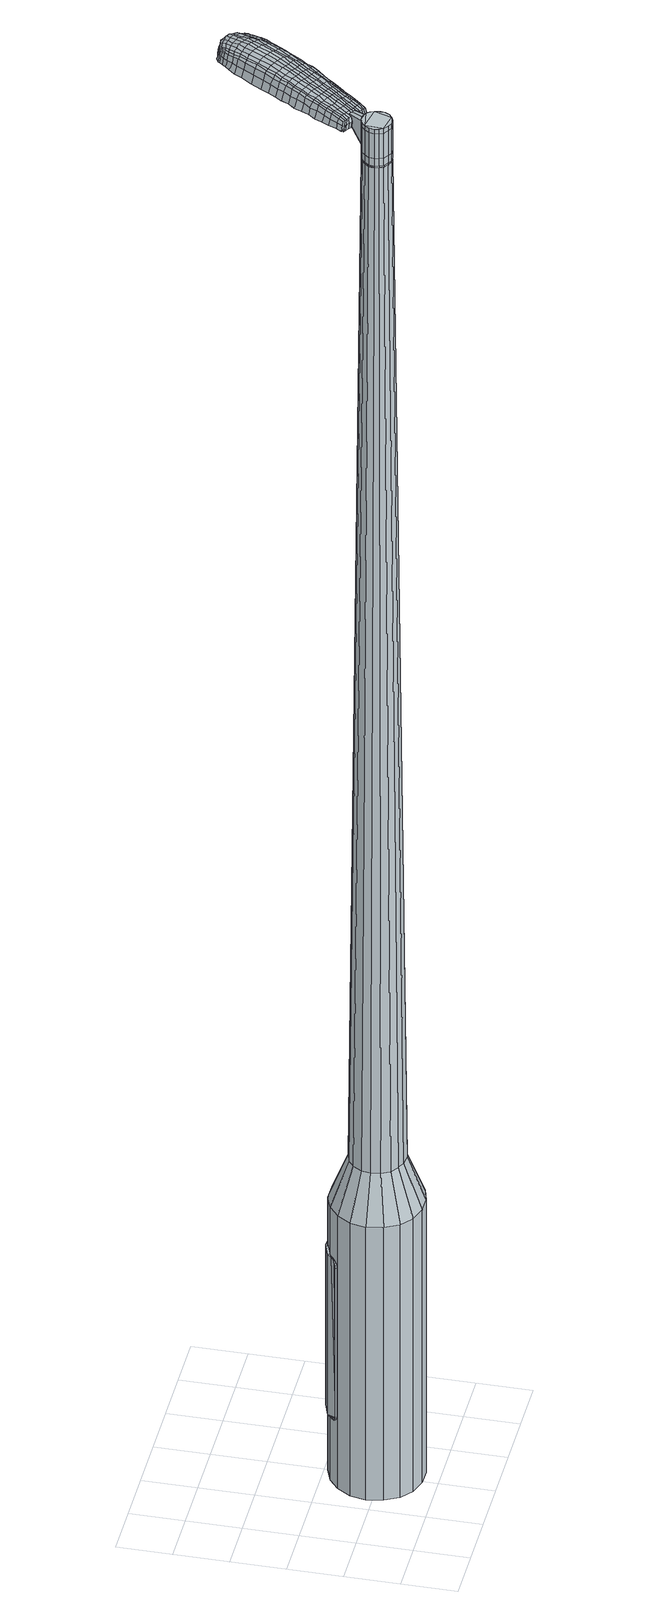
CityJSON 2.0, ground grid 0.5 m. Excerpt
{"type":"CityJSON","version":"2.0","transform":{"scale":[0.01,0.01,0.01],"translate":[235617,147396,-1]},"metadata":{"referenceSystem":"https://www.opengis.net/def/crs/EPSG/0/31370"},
"CityObjects":{
"object1":{"type":"GenericCityObject","attributes":{"cluster":387,"mean_distance_to_centroid":0.277,"new_centroid_x":235618.07,"new_centroid_y":147396.53,"mean_distance_to_camera":8.99,"H1":85.14,"H2":83.54,"Z_final":111.59,"cluster2":-1,"proj_x":235621.97,"proj_y":147398.84,"id_line":65055,"bearing_l":329.39,"distance":4.53,"orientation":"left","G_obj":59.39},"geometry":[{"type":"MultiSurface","lod":"2","boundaries":[[[0,1,2,3]],[[1,4,5,2]],[[4,6,7,5]],[[6,8,9,7]],[[8,10,11,9]],[[10,12,13,11]],[[12,14,15,13]],[[14,16,17,15]],[[16,18,19,17]],[[18,20,21,19]],[[20,22,23,21]],[[22,24,25,23]],[[24,26,27,25]],[[26,28,29,27]],[[28,30,31,29]],[[30,32,33,31]],[[32,34,35,33]],[[34,0,3,35]],[[36,37,38,39]],[[38,40,41,42]],[[41,43,42]],[[42,44,45,46]],[[45,47,46]],[[46,48,49,50]],[[49,51,50]],[[42,46,50,38]],[[50,52,39,38]],[[53,36,39]],[[2,5,7,35]],[[7,9,11,15]],[[11,13,15]],[[15,17,19,23]],[[19,21,23]],[[23,25,27,31]],[[27,29,31]],[[15,23,31,7]],[[31,33,35,7]],[[3,2,35]],[[1,0,54,55]],[[0,34,56,54]],[[34,32,57,56]],[[32,30,58,57]],[[30,28,59,58]],[[28,26,60,59]],[[26,24,61,60]],[[24,22,62,61]],[[22,20,63,62]],[[20,18,64,63]],[[18,16,65,64]],[[16,14,66,65]],[[14,12,67,66]],[[12,10,68,67]],[[10,8,69,68]],[[8,6,70,69]],[[6,4,71,70]],[[4,1,55,71]],[[55,54,72,73]],[[54,56,74,72]],[[56,57,75,74]],[[57,58,76,75]],[[58,59,77,76]],[[59,60,78,77]],[[60,61,79,78]],[[61,62,80,79]],[[62,63,81,80]],[[63,64,82,81]],[[64,65,83,82]],[[65,66,84,83]],[[66,67,85,84]],[[67,68,86,85]],[[68,69,87,86]],[[69,70,88,87]],[[70,71,89,88]],[[71,55,73,89]],[[90,91,92,93]],[[94,95,91,90]],[[96,97,95,94]],[[76,98,97,96]],[[77,99,98,76]],[[100,101,99,77]],[[102,103,101,100]],[[104,105,103,102]],[[106,107,105,104]],[[82,108,107,106]],[[109,110,108,82]],[[111,112,110,109]],[[85,113,112,111]],[[114,115,113,85]],[[87,116,115,114]],[[88,117,116,87]],[[89,118,117,88]],[[93,92,118,89]],[[119,120,121,122]],[[123,119,122,124]],[[125,123,124,126]],[[127,125,126,128]],[[129,127,128,130]],[[131,129,130,132]],[[133,131,132,134]],[[135,133,134,136]],[[137,135,136,138]],[[139,137,138,140]],[[141,139,140,142]],[[143,141,142,144]],[[145,143,144,146]],[[147,145,146,148]],[[149,147,148,150]],[[151,149,150,152]],[[73,72,90,93]],[[72,74,94,90]],[[74,75,96,94]],[[75,76,96]],[[78,100,77]],[[78,79,102,100]],[[79,80,104,102]],[[80,81,106,104]],[[81,82,106]],[[83,109,82]],[[83,84,111,109]],[[84,85,111]],[[86,114,85]],[[86,87,114]],[[73,93,89]],[[153,154,92,91]],[[154,118,92]],[[155,115,116]],[[155,113,115]],[[156,112,113]],[[156,157,110,112]],[[157,108,110]],[[158,107,108]],[[158,159,105,107]],[[159,160,103,105]],[[160,161,101,103]],[[161,99,101]],[[162,97,98]],[[162,163,95,97]],[[163,153,91,95]],[[39,52,151,164]],[[154,153,165,152]],[[53,39,164,120]],[[153,163,121,165]],[[36,53,120,119]],[[163,162,122,121]],[[37,36,119,123]],[[162,98,124,122]],[[38,37,123,125]],[[98,99,126,124]],[[40,38,125,127]],[[99,161,128,126]],[[41,40,127,129]],[[161,160,130,128]],[[43,41,129,131]],[[160,159,132,130]],[[42,43,131,133]],[[159,158,134,132]],[[44,42,133,135]],[[158,108,136,134]],[[45,44,135,137]],[[108,157,138,136]],[[47,45,137,139]],[[157,156,140,138]],[[46,47,139,141]],[[156,113,142,140]],[[48,46,141,143]],[[113,155,144,142]],[[49,48,143,145]],[[155,116,146,144]],[[51,49,145,147]],[[116,117,148,146]],[[50,51,147,149]],[[117,118,150,148]],[[52,50,149,151]],[[118,154,152,150]],[[151,152,166,167]],[[152,165,168,166]],[[165,121,169,168]],[[121,120,170,169]],[[120,164,171,170]],[[164,151,167,171]],[[172,173,174,175]],[[176,172,175,177]],[[172,176,178,179]],[[173,172,179,180]],[[181,182,183,184]],[[185,181,184,186]],[[181,185,187,188]],[[182,181,188,189]],[[190,191,192,193]],[[194,190,193,195]],[[190,194,196,197]],[[191,190,197,198]],[[199,200,201,202]],[[203,199,202,204]],[[199,203,205,206]],[[200,199,206,207]],[[208,209,210,211]],[[212,208,211,213]],[[208,212,214,215]],[[209,208,215,216]],[[217,218,219,220]],[[221,217,220,222]],[[217,221,223,224]],[[218,217,224,225]],[[226,227,228,229]],[[218,226,229,219]],[[226,218,225,230]],[[227,226,230,231]],[[232,233,234,235]],[[227,232,235,228]],[[232,227,231,236]],[[233,232,236,237]],[[238,176,177,239]],[[233,238,239,234]],[[238,233,237,240]],[[176,238,240,178]],[[241,242,243,244]],[[245,241,244,246]],[[241,245,247,248]],[[242,241,248,249]],[[250,251,252,253]],[[242,250,253,243]],[[250,242,249,254]],[[251,250,254,255]],[[256,257,258,259]],[[251,256,259,252]],[[256,251,255,260]],[[257,256,260,261]],[[262,263,264,265]],[[257,262,265,258]],[[262,257,261,266]],[[263,262,266,267]],[[268,173,180,269]],[[263,268,269,264]],[[268,263,267,270]],[[173,268,270,174]],[[271,272,273,274]],[[275,271,274,276]],[[271,275,277,278]],[[272,271,278,279]],[[280,281,282,283]],[[272,280,283,273]],[[280,272,279,284]],[[281,280,284,285]],[[286,287,288,289]],[[281,286,289,282]],[[286,281,285,290]],[[287,286,290,291]],[[292,185,186,293]],[[287,292,293,288]],[[292,287,291,294]],[[185,292,294,187]],[[295,296,297,298]],[[299,295,298,300]],[[295,299,301,302]],[[296,295,302,303]],[[304,305,306,307]],[[296,304,307,297]],[[304,296,303,308]],[[305,304,308,309]],[[310,311,312,313]],[[305,310,313,306]],[[310,305,309,314]],[[311,310,314,315]],[[316,317,318,319]],[[311,316,319,312]],[[316,311,315,320]],[[317,316,320,321]],[[322,182,189,323]],[[317,322,323,318]],[[322,317,321,324]],[[182,322,324,183]],[[325,211,210,326]],[[327,325,326,328]],[[325,327,329,330]],[[211,325,330,213]],[[331,327,328,332]],[[333,331,332,334]],[[331,333,335,336]],[[327,331,336,329]],[[337,333,334,338]],[[339,337,338,340]],[[337,339,341,342]],[[333,337,342,335]],[[343,339,340,344]],[[345,343,344,346]],[[343,345,347,348]],[[339,343,348,341]],[[349,345,346,350]],[[200,349,350,201]],[[349,200,207,351]],[[345,349,351,347]],[[352,353,198,197]],[[354,352,197,196]],[[352,354,355,356]],[[353,352,356,357]],[[358,359,357,356]],[[360,358,356,355]],[[358,360,361,362]],[[359,358,362,363]],[[364,365,363,362]],[[366,364,362,361]],[[364,366,367,368]],[[365,364,368,369]],[[370,371,369,368]],[[372,370,368,367]],[[370,372,205,203]],[[371,370,203,204]],[[373,374,375,376]],[[275,373,376,277]],[[373,275,276,377]],[[374,373,377,378]],[[379,194,195,380]],[[374,379,380,375]],[[379,374,378,381]],[[194,379,381,196]],[[382,383,384,385]],[[221,382,385,223]],[[382,221,222,386]],[[383,382,386,387]],[[388,389,390,391]],[[383,388,391,384]],[[388,383,387,392]],[[389,388,392,393]],[[394,191,198,395]],[[389,394,395,390]],[[394,389,393,396]],[[191,394,396,192]],[[397,398,399,400]],[[179,397,400,180]],[[397,179,178,401]],[[398,397,401,402]],[[403,404,405,406]],[[398,403,406,399]],[[403,398,402,407]],[[404,403,407,408]],[[409,202,201,410]],[[404,409,410,405]],[[409,404,408,411]],[[202,409,411,204]],[[412,413,414,415]],[[184,412,415,186]],[[412,184,183,416]],[[413,412,416,417]],[[418,206,205,419]],[[413,418,419,414]],[[418,413,417,420]],[[206,418,420,207]],[[421,422,423,424]],[[299,421,424,301]],[[421,299,300,425]],[[422,421,425,426]],[[427,212,213,428]],[[422,427,428,423]],[[427,422,426,429]],[[212,427,429,214]],[[430,431,432,433]],[[245,430,433,247]],[[430,245,246,434]],[[431,430,434,435]],[[436,437,438,439]],[[431,436,439,432]],[[436,431,435,440]],[[437,436,440,441]],[[442,209,216,443]],[[437,442,443,438]],[[442,437,441,444]],[[209,442,444,210]],[[445,446,435,434]],[[244,445,434,246]],[[445,244,243,447]],[[446,445,447,448]],[[449,450,441,440]],[[446,449,440,435]],[[449,446,448,451]],[[450,449,451,452]],[[453,326,210,444]],[[450,453,444,441]],[[453,450,452,454]],[[326,453,454,328]],[[455,456,457,458]],[[302,455,458,303]],[[455,302,301,424]],[[456,455,424,423]],[[459,330,329,460]],[[456,459,460,457]],[[459,456,423,428]],[[330,459,428,213]],[[461,462,448,447]],[[253,461,447,243]],[[461,253,252,463]],[[462,461,463,464]],[[465,466,452,451]],[[462,465,451,448]],[[465,462,464,467]],[[466,465,467,468]],[[469,332,328,454]],[[466,469,454,452]],[[469,466,468,470]],[[332,469,470,334]],[[471,472,473,474]],[[308,471,474,309]],[[471,308,303,458]],[[472,471,458,457]],[[475,336,335,476]],[[472,475,476,473]],[[475,472,457,460]],[[336,475,460,329]],[[477,478,464,463]],[[259,477,463,252]],[[477,259,258,479]],[[478,477,479,480]],[[481,482,468,467]],[[478,481,467,464]],[[481,478,480,483]],[[482,481,483,484]],[[485,338,334,470]],[[482,485,470,468]],[[485,482,484,486]],[[338,485,486,340]],[[487,488,489,490]],[[314,487,490,315]],[[487,314,309,474]],[[488,487,474,473]],[[491,342,341,492]],[[488,491,492,489]],[[491,488,473,476]],[[342,491,476,335]],[[493,494,480,479]],[[265,493,479,258]],[[493,265,264,495]],[[494,493,495,496]],[[497,498,484,483]],[[494,497,483,480]],[[497,494,496,499]],[[498,497,499,500]],[[501,344,340,486]],[[498,501,486,484]],[[501,498,500,502]],[[344,501,502,346]],[[503,504,505,506]],[[320,503,506,321]],[[503,320,315,490]],[[504,503,490,489]],[[507,348,347,508]],[[504,507,508,505]],[[507,504,489,492]],[[348,507,492,341]],[[509,510,496,495]],[[269,509,495,264]],[[509,269,180,400]],[[510,509,400,399]],[[511,512,500,499]],[[510,511,499,496]],[[511,510,399,406]],[[512,511,406,405]],[[513,350,346,502]],[[512,513,502,500]],[[513,512,405,410]],[[350,513,410,201]],[[514,515,417,416]],[[324,514,416,183]],[[514,324,321,506]],[[515,514,506,505]],[[516,351,207,420]],[[515,516,420,417]],[[516,515,505,508]],[[351,516,508,347]],[[517,518,378,377]],[[274,517,377,276]],[[517,274,273,519]],[[518,517,519,520]],[[521,354,196,381]],[[518,521,381,378]],[[521,518,520,522]],[[354,521,522,355]],[[523,524,525,526]],[[224,523,526,225]],[[523,224,223,385]],[[524,523,385,384]],[[527,528,529,530]],[[524,527,530,525]],[[527,524,384,391]],[[528,527,391,390]],[[531,353,357,532]],[[528,531,532,529]],[[531,528,390,395]],[[353,531,395,198]],[[533,534,520,519]],[[283,533,519,273]],[[533,283,282,535]],[[534,533,535,536]],[[537,360,355,522]],[[534,537,522,520]],[[537,534,536,538]],[[360,537,538,361]],[[539,540,541,542]],[[230,539,542,231]],[[539,230,225,526]],[[540,539,526,525]],[[543,544,545,546]],[[540,543,546,541]],[[543,540,525,530]],[[544,543,530,529]],[[547,359,363,548]],[[544,547,548,545]],[[547,544,529,532]],[[359,547,532,357]],[[549,550,536,535]],[[289,549,535,282]],[[549,289,288,551]],[[550,549,551,552]],[[553,366,361,538]],[[550,553,538,536]],[[553,550,552,554]],[[366,553,554,367]],[[555,556,557,558]],[[236,555,558,237]],[[555,236,231,542]],[[556,555,542,541]],[[559,560,561,562]],[[556,559,562,557]],[[559,556,541,546]],[[560,559,546,545]],[[563,365,369,564]],[[560,563,564,561]],[[563,560,545,548]],[[365,563,548,363]],[[565,566,552,551]],[[293,565,551,288]],[[565,293,186,415]],[[566,565,415,414]],[[567,372,367,554]],[[566,567,554,552]],[[567,566,414,419]],[[372,567,419,205]],[[568,569,402,401]],[[240,568,401,178]],[[568,240,237,558]],[[569,568,558,557]],[[570,571,408,407]],[[569,570,407,402]],[[570,569,557,562]],[[571,570,562,561]],[[572,371,204,411]],[[571,572,411,408]],[[572,571,561,564]],[[371,572,564,369]],[[573,574,575,576]],[[576,575,577,578]],[[579,577,575,580]],[[580,575,574,581]],[[582,583,584,585]],[[585,584,586,587]],[[588,586,584,589]],[[589,584,583,590]],[[591,592,593,594]],[[594,593,595,596]],[[597,595,593,598]],[[598,593,592,599]],[[600,601,602,603]],[[603,602,604,605]],[[606,604,602,607]],[[607,602,601,608]],[[609,610,611,612]],[[612,611,613,614]],[[615,613,611,616]],[[616,611,610,617]],[[618,619,620,621]],[[621,620,622,623]],[[624,622,620,625]],[[625,620,619,626]],[[627,628,629,630]],[[630,629,619,618]],[[626,619,629,631]],[[631,629,628,632]],[[633,634,635,636]],[[636,635,628,627]],[[632,628,635,637]],[[637,635,634,638]],[[578,577,639,640]],[[640,639,634,633]],[[638,634,639,641]],[[641,639,577,579]],[[642,643,644,645]],[[645,644,646,647]],[[648,646,644,649]],[[649,644,643,650]],[[651,652,653,654]],[[654,653,643,642]],[[650,643,653,655]],[[655,653,652,656]],[[657,658,659,660]],[[660,659,652,651]],[[656,652,659,661]],[[661,659,658,662]],[[663,664,665,666]],[[666,665,658,657]],[[662,658,665,667]],[[667,665,664,668]],[[581,574,669,670]],[[670,669,664,663]],[[668,664,669,671]],[[671,669,574,573]],[[672,673,674,675]],[[675,674,676,677]],[[678,676,674,679]],[[679,674,673,680]],[[681,682,683,684]],[[684,683,673,672]],[[680,673,683,685]],[[685,683,682,686]],[[687,688,689,690]],[[690,689,682,681]],[[686,682,689,691]],[[691,689,688,692]],[[587,586,693,694]],[[694,693,688,687]],[[692,688,693,695]],[[695,693,586,588]],[[696,697,698,699]],[[699,698,700,701]],[[702,700,698,703]],[[703,698,697,704]],[[705,706,707,708]],[[708,707,697,696]],[[704,697,707,709]],[[709,707,706,710]],[[711,712,713,714]],[[714,713,706,705]],[[710,706,713,715]],[[715,713,712,716]],[[717,718,719,720]],[[720,719,712,711]],[[716,712,719,721]],[[721,719,718,722]],[[590,583,723,724]],[[724,723,718,717]],[[722,718,723,725]],[[725,723,583,582]],[[609,612,726,727]],[[727,726,728,729]],[[730,728,726,170]],[[170,726,612,614]],[[729,728,731,732]],[[732,731,733,734]],[[735,733,731,736]],[[736,731,728,730]],[[734,733,737,738]],[[738,737,739,740]],[[741,739,737,742]],[[742,737,733,735]],[[740,739,743,744]],[[744,743,745,746]],[[747,745,743,748]],[[748,743,739,741]],[[746,745,749,750]],[[750,749,601,600]],[[608,601,749,751]],[[751,749,745,747]],[[599,752,753,598]],[[598,753,754,597]],[[755,754,753,756]],[[756,753,752,757]],[[757,758,759,756]],[[756,759,760,755]],[[761,760,759,762]],[[762,759,758,763]],[[763,764,765,762]],[[762,765,766,761]],[[767,766,765,768]],[[768,765,764,769]],[[769,770,771,768]],[[768,771,772,767]],[[606,772,771,604]],[[604,771,770,605]],[[773,774,775,776]],[[776,775,676,678]],[[677,676,775,777]],[[777,775,774,778]],[[596,595,779,780]],[[780,779,774,773]],[[778,774,779,781]],[[781,779,595,597]],[[782,783,784,785]],[[785,784,622,624]],[[623,622,784,786]],[[786,784,783,787]],[[788,789,790,791]],[[791,790,783,782]],[[787,783,790,792]],[[792,790,789,793]],[[599,592,794,795]],[[795,794,789,788]],[[793,789,794,796]],[[796,794,592,591]],[[797,798,799,800]],[[800,799,580,581]],[[579,580,799,801]],[[801,799,798,802]],[[803,804,805,806]],[[806,805,798,797]],[[802,798,805,807]],[[807,805,804,808]],[[600,603,809,810]],[[810,809,804,803]],[[808,804,809,811]],[[811,809,603,605]],[[812,813,814,815]],[[815,814,585,587]],[[582,585,814,816]],[[816,814,813,817]],[[606,607,818,819]],[[819,818,813,812]],[[817,813,818,820]],[[820,818,607,608]],[[821,822,823,824]],[[824,823,700,702]],[[701,700,823,825]],[[825,823,822,826]],[[614,613,827,828]],[[828,827,822,821]],[[826,822,827,829]],[[829,827,613,615]],[[830,831,832,833]],[[833,832,646,648]],[[647,646,832,834]],[[834,832,831,835]],[[836,837,838,839]],[[839,838,831,830]],[[835,831,838,840]],[[840,838,837,841]],[[617,610,842,843]],[[843,842,837,836]],[[841,837,842,844]],[[844,842,610,609]],[[835,845,846,834]],[[834,846,645,647]],[[642,645,846,847]],[[847,846,845,848]],[[841,849,850,840]],[[840,850,845,835]],[[848,845,850,851]],[[851,850,849,852]],[[609,727,853,844]],[[844,853,849,841]],[[852,849,853,854]],[[854,853,727,729]],[[855,856,857,858]],[[858,857,703,704]],[[702,703,857,824]],[[824,857,856,821]],[[730,170,859,860]],[[860,859,856,855]],[[821,856,859,828]],[[828,859,170,614]],[[848,861,862,847]],[[847,862,654,642]],[[651,654,862,863]],[[863,862,861,864]],[[852,865,866,851]],[[851,866,861,848]],[[864,861,866,867]],[[867,866,865,868]],[[729,732,869,854]],[[854,869,865,852]],[[868,865,869,870]],[[870,869,732,734]],[[871,872,873,874]],[[874,873,709,710]],[[704,709,873,858]],[[858,873,872,855]],[[735,736,875,876]],[[876,875,872,871]],[[855,872,875,860]],[[860,875,736,730]],[[864,877,878,863]],[[863,878,660,651]],[[657,660,878,879]],[[879,878,877,880]],[[868,881,882,867]],[[867,882,877,864]],[[880,877,882,883]],[[883,882,881,884]],[[734,738,885,870]],[[870,885,881,868]],[[884,881,885,886]],[[886,885,738,740]],[[887,888,889,890]],[[890,889,715,716]],[[710,715,889,874]],[[874,889,888,871]],[[741,742,891,892]],[[892,891,888,887]],[[871,888,891,876]],[[876,891,742,735]],[[880,893,894,879]],[[879,894,666,657]],[[663,666,894,895]],[[895,894,893,896]],[[884,897,898,883]],[[883,898,893,880]],[[896,893,898,899]],[[899,898,897,900]],[[740,744,901,886]],[[886,901,897,884]],[[900,897,901,902]],[[902,901,744,746]],[[903,904,905,906]],[[906,905,721,722]],[[716,721,905,890]],[[890,905,904,887]],[[747,748,907,908]],[[908,907,904,903]],[[887,904,907,892]],[[892,907,748,741]],[[896,909,910,895]],[[895,910,670,663]],[[581,670,910,800]],[[800,910,909,797]],[[900,911,912,899]],[[899,912,909,896]],[[797,909,912,806]],[[806,912,911,803]],[[746,750,913,902]],[[902,913,911,900]],[[803,911,913,810]],[[810,913,750,600]],[[817,914,915,816]],[[816,915,725,582]],[[722,725,915,906]],[[906,915,914,903]],[[608,751,916,820]],[[820,916,914,817]],[[903,914,916,908]],[[908,916,751,747]],[[778,917,918,777]],[[777,918,675,677]],[[672,675,918,919]],[[919,918,917,920]],[[597,754,921,781]],[[781,921,917,778]],[[920,917,921,922]],[[922,921,754,755]],[[923,924,925,926]],[[926,925,625,626]],[[624,625,925,785]],[[785,925,924,782]],[[927,928,929,930]],[[930,929,924,923]],[[782,924,929,791]],[[791,929,928,788]],[[757,752,931,932]],[[932,931,928,927]],[[788,928,931,795]],[[795,931,752,599]],[[920,933,934,919]],[[919,934,684,672]],[[681,684,934,935]],[[935,934,933,936]],[[755,760,937,922]],[[922,937,933,920]],[[936,933,937,938]],[[938,937,760,761]],[[939,940,941,942]],[[942,941,631,632]],[[626,631,941,926]],[[926,941,940,923]],[[943,944,945,946]],[[946,945,940,939]],[[923,940,945,930]],[[930,945,944,927]],[[763,758,947,948]],[[948,947,944,943]],[[927,944,947,932]],[[932,947,758,757]],[[936,949,950,935]],[[935,950,690,681]],[[687,690,950,951]],[[951,950,949,952]],[[761,766,953,938]],[[938,953,949,936]],[[952,949,953,954]],[[954,953,766,767]],[[955,956,957,958]],[[958,957,637,638]],[[632,637,957,942]],[[942,957,956,939]],[[959,960,961,962]],[[962,961,956,955]],[[939,956,961,946]],[[946,961,960,943]],[[769,764,963,964]],[[964,963,960,959]],[[943,960,963,948]],[[948,963,764,763]],[[952,965,966,951]],[[951,966,694,687]],[[587,694,966,815]],[[815,966,965,812]],[[767,772,967,954]],[[954,967,965,952]],[[812,965,967,819]],[[819,967,772,606]],[[802,968,969,801]],[[801,969,641,579]],[[638,641,969,958]],[[958,969,968,955]],[[808,970,971,807]],[[807,971,968,802]],[[955,968,971,962]],[[962,971,970,959]],[[605,770,972,811]],[[811,972,970,808]],[[959,970,972,964]],[[964,972,770,769]],[[573,576,175,174]],[[576,578,177,175]],[[588,589,188,187]],[[589,590,189,188]],[[591,594,193,192]],[[594,596,195,193]],[[615,616,215,214]],[[616,617,216,215]],[[618,621,220,219]],[[621,623,222,220]],[[627,630,229,228]],[[630,618,219,229]],[[633,636,235,234]],[[636,627,228,235]],[[578,640,239,177]],[[640,633,234,239]],[[648,649,248,247]],[[649,650,249,248]],[[650,655,254,249]],[[655,656,255,254]],[[656,661,260,255]],[[661,662,261,260]],[[662,667,266,261]],[[667,668,267,266]],[[668,671,270,267]],[[671,573,174,270]],[[678,679,278,277]],[[679,680,279,278]],[[680,685,284,279]],[[685,686,285,284]],[[686,691,290,285]],[[691,692,291,290]],[[692,695,294,291]],[[695,588,187,294]],[[696,699,298,297]],[[699,701,300,298]],[[705,708,307,306]],[[708,696,297,307]],[[711,714,313,312]],[[714,705,306,313]],[[717,720,319,318]],[[720,711,312,319]],[[590,724,323,189]],[[724,717,318,323]],[[773,776,376,375]],[[776,678,277,376]],[[596,780,380,195]],[[780,773,375,380]],[[623,786,386,222]],[[786,787,387,386]],[[787,792,392,387]],[[792,793,393,392]],[[793,796,396,393]],[[796,591,192,396]],[[701,825,425,300]],[[825,826,426,425]],[[826,829,429,426]],[[829,615,214,429]],[[830,833,433,432]],[[833,648,247,433]],[[836,839,439,438]],[[839,830,432,439]],[[617,843,443,216]],[[843,836,438,443]],[[973,974,975,976]],[[977,978,976,975]],[[979,980,981,982]],[[983,984,985,986]],[[974,987,988,975]],[[989,977,975,988]],[[990,979,982,991]],[[992,993,984,983]],[[987,994,995,988]],[[995,996,989,988]],[[997,990,991,998]],[[999,993,992,1000]],[[994,1001,1002,995]],[[1002,1003,996,995]],[[1004,997,998,1005]],[[1006,999,1000,1007]],[[1008,1009,1010,1011]],[[1012,1013,1009,1008]],[[1012,1014,1015,1013]],[[1014,1016,1017,1015]],[[1018,1019,1020,1021]],[[1022,1023,1019,1018]],[[1024,1025,1023,1022]],[[1026,1027,1025,1024]],[[1021,1010,1009,1018]],[[1018,1009,1013,1022]],[[1013,1015,1024,1022]],[[1015,1017,1026,1024]],[[982,981,978,977]],[[991,982,977,989]],[[996,998,991,989]],[[1003,1005,998,996]],[[983,986,980,979]],[[992,983,979,990]],[[1000,992,990,997]],[[1007,1000,997,1004]],[[984,1008,1011,985]],[[993,1012,1008,984]],[[1014,1012,993,999]],[[1016,1014,999,1006]],[[1028,1029,1030,1031]],[[1030,1032,1033,1034]],[[1030,1034,1035,1036]],[[1030,1036,1031]],[[1037,1028,1031,1038]],[[1039,1038,1031,1040]],[[1041,1040,1031]],[[1042,1030,1029,1043]],[[1044,1042,1043,1045]],[[1046,1044,1045,1047]],[[1048,1046,1047,1049]],[[1050,1048,1049,1051]],[[1051,1052,1053,1054]],[[1051,1054,1055,1056]],[[1051,1056,1057,1058]],[[1057,1059,1060,1061]],[[1057,1061,1062,1063]],[[1057,1063,1058]],[[1051,1058,1050]],[[1064,1065,1029,1028]],[[1066,1067,1032,1030]],[[1068,1069,1041,1031]],[[1065,1070,1043,1029]],[[1071,1066,1030,1042]],[[1070,1072,1045,1043]],[[1073,1071,1042,1044]],[[1072,1074,1047,1045]],[[1075,1073,1044,1046]],[[1074,1076,1049,1047]],[[1077,1075,1046,1048]],[[1076,1078,1051,1049]],[[1079,1077,1048,1050]],[[1078,1080,1052,1051]],[[1081,1082,1059,1057]],[[1083,1079,1050,1058]],[[1053,1052,1080,1084]],[[1054,1053,1084,1085]],[[1055,1054,1085,1086]],[[1056,1055,1086,1087]],[[1057,1056,1087,1081]],[[1088,1064,1028,1037]],[[1089,1088,1037,1038]],[[1090,1089,1038,1039]],[[1091,1090,1039,1040]],[[1069,1091,1040,1041]],[[1033,1032,1067,1092]],[[1060,1059,1082,1093]],[[1034,1033,1092,1094]],[[1035,1034,1094,1095]],[[1036,1035,1095,1096]],[[1031,1036,1096,1068]],[[1061,1060,1093,1097]],[[1062,1061,1097,1098]],[[1063,1062,1098,1099]],[[1058,1063,1099,1083]]]}]}
},
"vertices":[
[128,92,384],[139,82,384],[139,82,96],[128,92,96],[147,69,384],[147,69,96],[149,55,384],[149,55,96],[146,40,384],[146,40,96],[139,28,384],[139,28,96],[128,18,384],[128,18,96],[114,14,384],[114,14,96],[99,14,384],[99,14,96],[85,19,384],[85,19,96],[74,28,384],[74,28,96],[67,41,384],[67,41,96],[64,56,384],[64,56,96],[67,70,384],[67,70,96],[75,83,384],[75,83,96],[86,92,384],[86,92,96],[100,97,384],[100,97,96],[115,97,384],[115,97,96],[105,69,1524],[100,67,1524],[97,64,1524],[114,67,1524],[94,60,1524],[93,55,1524],[96,47,1524],[94,51,1524],[100,44,1524],[104,42,1524],[113,44,1524],[109,42,1524],[117,47,1524],[119,51,1524],[119,60,1524],[120,55,1524],[117,64,1524],[109,69,1524],[120,77,429],[126,71,429],[111,80,429],[103,80,429],[94,77,429],[88,72,429],[83,64,429],[82,56,429],[83,47,429],[87,39,429],[94,34,429],[102,31,429],[111,30,429],[119,33,429],[126,39,429],[130,46,429],[132,55,429],[130,64,429],[114,67,1483],[117,64,1483],[109,69,1483],[105,69,1483],[100,67,1483],[97,64,1483],[94,60,1483],[93,55,1483],[94,51,1483],[96,47,1483],[100,44,1483],[104,42,1483],[109,42,1483],[113,44,1483],[117,47,1483],[119,51,1483],[120,55,1483],[119,60,1483],[113,66,1483],[113,66,1485],[117,63,1485],[117,63,1483],[109,68,1483],[109,68,1485],[105,68,1483],[105,68,1485],[100,67,1485],[97,64,1485],[95,60,1483],[95,60,1485],[94,55,1483],[94,55,1485],[95,51,1483],[95,51,1485],[97,47,1483],[97,47,1485],[100,44,1485],[104,43,1483],[104,43,1485],[109,43,1483],[109,43,1485],[113,44,1485],[116,47,1483],[116,47,1485],[119,51,1485],[120,55,1485],[119,60,1485],[105,69,1519],[109,69,1519],[109,69,1493],[105,69,1493],[100,67,1519],[100,67,1493],[97,64,1519],[97,64,1493],[94,60,1519],[94,60,1493],[93,55,1519],[93,55,1493],[94,51,1519],[94,51,1493],[96,47,1519],[96,47,1493],[100,44,1519],[100,44,1493],[104,42,1519],[104,42,1493],[109,42,1519],[109,42,1493],[113,44,1519],[113,44,1493],[117,47,1519],[117,47,1493],[119,51,1519],[119,51,1493],[120,55,1519],[120,55,1493],[119,60,1519],[119,60,1493],[117,64,1519],[117,64,1493],[114,67,1485],[117,64,1485],[117,47,1485],[109,42,1485],[104,42,1485],[96,47,1485],[94,51,1485],[93,55,1485],[94,60,1485],[105,69,1485],[109,69,1485],[114,67,1519],[114,67,1493],[126,81,1513],[126,81,1518],[123,83,1513],[120,85,1513],[120,85,1518],[123,83,1518],[178,137,1519],[174,131,1518],[176,131,1509],[180,137,1510],[182,144,1519],[184,144,1510],[180,144,1526],[176,137,1525],[172,131,1525],[145,157,1519],[141,150,1518],[142,149,1525],[145,155,1525],[149,164,1519],[150,163,1526],[148,166,1510],[144,159,1510],[141,152,1509],[197,211,1519],[200,209,1519],[201,210,1513],[198,212,1513],[193,212,1519],[193,213,1513],[192,211,1524],[196,209,1524],[199,207,1524],[159,147,1530],[156,141,1529],[158,139,1529],[162,145,1530],[164,155,1531],[167,153,1531],[161,157,1530],[156,149,1530],[153,142,1529],[118,77,1512],[121,76,1512],[121,77,1517],[119,78,1517],[116,79,1512],[117,80,1517],[116,80,1506],[119,78,1506],[121,77,1506],[207,188,1519],[205,185,1519],[207,186,1512],[208,188,1512],[207,191,1518],[209,191,1512],[206,191,1522],[205,189,1523],[204,186,1524],[203,181,1519],[201,176,1519],[203,176,1512],[205,181,1512],[202,181,1524],[199,176,1525],[198,171,1519],[194,164,1519],[196,164,1511],[200,171,1511],[197,171,1526],[193,164,1526],[188,154,1519],[190,154,1510],[187,154,1526],[136,75,1513],[141,82,1513],[139,82,1518],[135,75,1517],[133,71,1512],[133,72,1516],[134,71,1506],[138,76,1507],[142,82,1507],[145,88,1514],[149,94,1515],[148,94,1520],[143,88,1519],[147,88,1507],[151,94,1507],[153,100,1515],[158,106,1516],[156,106,1522],[152,100,1521],[155,101,1508],[159,107,1508],[162,113,1517],[166,119,1517],[164,119,1524],[160,113,1523],[164,113,1508],[168,119,1509],[170,125,1518],[168,125,1524],[172,125,1509],[176,207,1519],[174,205,1519],[175,204,1524],[177,206,1523],[178,209,1518],[178,208,1522],[177,210,1512],[176,209,1512],[174,206,1512],[171,201,1519],[168,196,1519],[169,195,1525],[172,200,1524],[171,202,1512],[167,198,1512],[165,191,1519],[161,184,1519],[161,183,1526],[166,190,1526],[164,193,1511],[160,186,1511],[155,174,1519],[155,173,1526],[154,176,1510],[110,91,1513],[114,98,1513],[113,99,1507],[110,92,1507],[108,86,1512],[108,87,1506],[109,86,1516],[111,90,1517],[115,97,1518],[117,104,1514],[121,111,1515],[120,113,1507],[117,106,1507],[118,103,1519],[122,110,1520],[124,118,1515],[128,124,1516],[127,126,1508],[124,119,1508],[125,116,1521],[128,123,1522],[131,131,1517],[134,137,1517],[134,139,1509],[130,133,1508],[132,129,1523],[135,136,1524],[138,144,1518],[137,146,1509],[139,142,1524],[122,83,1519],[124,82,1519],[126,89,1520],[128,88,1520],[123,91,1520],[119,85,1519],[129,96,1522],[132,95,1522],[133,102,1523],[136,101,1523],[131,104,1523],[127,97,1521],[137,109,1524],[139,107,1524],[141,115,1525],[143,114,1525],[138,117,1525],[134,110,1524],[144,122,1526],[147,120,1526],[148,128,1527],[151,126,1527],[145,130,1527],[142,123,1526],[152,134,1528],[155,133,1528],[149,136,1528],[195,207,1527],[198,205,1527],[191,208,1526],[189,204,1527],[192,203,1528],[196,201,1528],[189,197,1529],[192,196,1529],[185,199,1528],[182,193,1530],[185,191,1530],[189,189,1530],[182,185,1531],[185,183,1531],[178,187,1530],[173,179,1531],[177,177,1531],[180,175,1531],[171,166,1531],[174,164,1531],[167,168,1531],[180,210,1518],[183,211,1519],[183,212,1513],[179,212,1513],[180,209,1523],[183,210,1523],[188,212,1519],[188,213,1513],[187,210,1524],[208,193,1518],[207,196,1518],[206,195,1523],[206,192,1523],[209,193,1513],[208,196,1513],[206,199,1519],[205,203,1519],[204,202,1524],[205,198,1523],[207,200,1513],[206,204,1513],[203,206,1519],[202,205,1524],[203,207,1513],[174,137,1528],[173,138,1528],[169,132,1528],[170,131,1527],[179,145,1528],[178,146,1529],[170,140,1529],[168,142,1530],[164,136,1529],[167,134,1528],[175,148,1529],[173,149,1530],[165,144,1530],[161,137,1529],[170,151,1531],[147,154,1528],[149,153,1529],[153,161,1529],[151,162,1528],[143,148,1527],[145,147,1528],[152,151,1529],[157,159,1530],[149,145,1528],[108,84,1512],[110,83,1512],[111,83,1517],[109,84,1517],[108,85,1506],[110,84,1506],[113,81,1512],[114,82,1517],[113,82,1506],[131,70,1512],[130,71,1512],[131,71,1506],[132,70,1506],[131,71,1517],[130,72,1517],[128,72,1512],[125,73,1512],[126,74,1506],[129,72,1506],[128,73,1517],[126,75,1517],[123,75,1512],[124,75,1506],[124,76,1517],[134,76,1519],[133,77,1519],[138,82,1520],[137,83,1520],[131,78,1519],[128,79,1519],[135,84,1520],[132,85,1520],[126,80,1519],[130,87,1520],[112,89,1519],[114,88,1519],[117,95,1520],[116,96,1520],[116,86,1519],[120,93,1520],[142,88,1521],[141,89,1521],[146,95,1522],[145,95,1522],[139,90,1521],[136,92,1521],[143,97,1522],[140,98,1523],[134,93,1522],[138,100,1523],[119,102,1521],[121,101,1521],[124,108,1522],[123,109,1522],[124,99,1521],[127,106,1522],[150,101,1523],[149,102,1523],[154,107,1524],[153,108,1524],[147,103,1523],[144,104,1524],[151,109,1525],[148,111,1525],[142,106,1524],[146,112,1525],[126,115,1523],[128,114,1523],[131,121,1524],[130,122,1524],[131,112,1524],[135,119,1525],[159,113,1525],[157,114,1525],[163,119,1526],[161,120,1526],[155,115,1526],[152,117,1526],[159,122,1527],[156,123,1527],[150,118,1526],[153,125,1527],[133,128,1525],[135,127,1525],[138,134,1526],[136,135,1526],[138,125,1526],[142,132,1527],[167,125,1527],[165,126,1527],[163,128,1527],[160,129,1528],[157,131,1528],[140,141,1527],[142,140,1527],[145,138,1528],[179,207,1525],[181,208,1525],[177,204,1526],[179,204,1526],[186,208,1526],[184,205,1527],[205,190,1525],[205,193,1525],[203,190,1526],[204,187,1525],[204,196,1525],[203,199,1526],[201,196,1527],[202,193,1526],[201,202,1526],[198,199,1527],[174,200,1526],[176,200,1527],[170,195,1527],[173,195,1528],[181,200,1528],[177,194,1529],[201,183,1526],[201,185,1527],[198,179,1528],[199,177,1527],[199,188,1527],[198,190,1528],[194,184,1529],[196,182,1528],[195,193,1528],[192,187,1530],[167,189,1528],[169,189,1529],[163,182,1528],[165,182,1529],[173,188,1529],[169,181,1530],[196,172,1528],[195,174,1528],[190,166,1529],[191,165,1528],[193,176,1529],[191,178,1530],[186,171,1530],[188,168,1530],[188,181,1530],[183,173,1531],[157,172,1529],[159,171,1529],[163,170,1530],[185,155,1528],[184,156,1529],[182,158,1530],[179,160,1530],[177,162,1531],[174,132,1509],[172,132,1518],[176,138,1518],[178,138,1509],[181,145,1519],[183,145,1510],[179,145,1525],[174,138,1525],[170,132,1525],[144,148,1525],[143,149,1518],[146,156,1518],[147,154,1525],[151,163,1519],[151,162,1525],[150,165,1510],[146,158,1509],[142,151,1509],[199,208,1513],[199,207,1519],[196,209,1519],[197,210,1513],[193,210,1519],[193,211,1513],[192,208,1524],[195,208,1524],[198,206,1524],[159,139,1528],[156,141,1528],[160,147,1529],[162,146,1529],[164,155,1529],[167,153,1529],[161,157,1529],[157,149,1529],[153,143,1528],[122,79,1516],[122,78,1512],[120,79,1512],[120,80,1516],[117,81,1512],[118,82,1516],[117,82,1506],[120,80,1506],[122,79,1506],[205,186,1512],[203,186,1519],[205,189,1518],[206,189,1512],[205,191,1518],[207,191,1512],[204,191,1522],[204,189,1523],[202,186,1523],[201,177,1512],[199,177,1519],[202,182,1519],[203,182,1512],[200,182,1524],[198,177,1525],[194,165,1511],[193,165,1519],[196,172,1519],[198,172,1511],[195,172,1525],[191,165,1526],[187,155,1519],[189,155,1510],[185,155,1526],[138,83,1518],[139,83,1513],[135,77,1513],[134,77,1517],[132,73,1512],[132,74,1515],[133,73,1506],[136,77,1506],[141,83,1507],[146,95,1520],[148,95,1514],[143,89,1514],[142,89,1519],[145,89,1507],[149,96,1507],[154,108,1522],[156,108,1516],[152,102,1515],[150,102,1521],[154,102,1508],[158,108,1508],[162,120,1523],[164,120,1517],[160,114,1516],[158,114,1522],[162,114,1508],[166,120,1508],[168,126,1517],[166,126,1524],[170,126,1509],[177,202,1523],[176,203,1519],[178,206,1518],[179,205,1523],[179,207,1518],[180,206,1522],[178,209,1512],[177,207,1512],[175,205,1512],[170,194,1525],[170,195,1519],[173,200,1519],[174,198,1524],[172,201,1512],[169,197,1512],[163,182,1526],[162,183,1519],[166,190,1519],[167,189,1525],[166,192,1511],[162,185,1511],[156,173,1519],[157,172,1526],[156,175,1510],[115,98,1507],[116,97,1513],[112,90,1513],[112,92,1506],[110,86,1512],[110,87,1506],[111,86,1515],[113,89,1517],[116,96,1518],[122,112,1507],[123,110,1514],[119,104,1514],[119,105,1507],[120,102,1519],[123,109,1520],[129,125,1508],[129,124,1516],[126,117,1515],[125,119,1508],[127,116,1521],[130,122,1522],[136,138,1508],[136,137,1517],[133,130,1516],[132,132,1508],[134,129,1522],[137,135,1523],[140,143,1517],[139,145,1509],[140,142,1524],[122,84,1518],[125,83,1518],[126,90,1519],[128,89,1519],[124,91,1519],[130,96,1520],[132,95,1520],[134,103,1521],[136,101,1521],[131,104,1521],[127,98,1520],[137,109,1523],[140,108,1523],[141,116,1524],[143,114,1524],[138,117,1524],[135,111,1523],[145,122,1525],[147,121,1525],[149,128,1526],[151,127,1526],[146,130,1526],[142,124,1525],[152,135,1527],[155,133,1527],[149,136,1527],[197,204,1526],[194,206,1526],[191,207,1525],[189,203,1526],[192,202,1526],[195,200,1526],[192,195,1528],[189,197,1528],[185,198,1527],[182,192,1528],[185,191,1529],[188,189,1529],[185,183,1530],[182,185,1530],[178,186,1529],[174,179,1530],[177,177,1530],[180,175,1530],[174,164,1530],[171,166,1530],[167,168,1530],[183,210,1513],[183,209,1518],[181,208,1518],[180,210,1512],[181,207,1523],[183,208,1523],[188,210,1519],[188,211,1513],[187,208,1523],[204,195,1523],[205,195,1518],[206,193,1518],[204,192,1523],[207,193,1512],[206,195,1512],[202,201,1523],[203,202,1519],[205,199,1519],[204,198,1523],[205,199,1513],[204,202,1513],[201,205,1519],[201,204,1524],[202,205,1513],[169,133,1527],[172,139,1527],[173,138,1527],[169,132,1526],[178,145,1527],[177,146,1528],[164,136,1528],[168,142,1528],[170,141,1528],[166,134,1527],[175,148,1528],[172,150,1529],[165,144,1529],[161,138,1528],[170,152,1529],[154,160,1528],[149,153,1527],[148,153,1527],[152,161,1527],[145,147,1526],[146,147,1527],[153,151,1528],[157,159,1528],[149,145,1527],[112,85,1516],[111,85,1512],[110,85,1512],[111,85,1516],[110,86,1506],[111,86,1506],[114,83,1512],[115,83,1516],[114,84,1506],[132,73,1506],[131,73,1512],[131,72,1512],[132,72,1506],[131,73,1516],[131,74,1516],[127,76,1506],[127,75,1512],[129,74,1512],[130,74,1506],[129,75,1516],[127,76,1516],[124,77,1512],[125,77,1506],[125,77,1516],[133,78,1518],[134,77,1518],[137,83,1519],[137,84,1519],[129,80,1518],[131,79,1518],[135,85,1519],[133,86,1519],[127,81,1518],[130,87,1519],[118,95,1519],[114,89,1518],[113,89,1518],[117,95,1519],[117,87,1518],[120,93,1519],[141,90,1520],[141,89,1520],[146,96,1521],[145,96,1521],[137,92,1520],[139,91,1520],[143,97,1521],[140,99,1521],[134,94,1520],[138,100,1521],[125,108,1521],[121,102,1520],[120,102,1520],[124,109,1521],[124,100,1520],[128,106,1521],[149,102,1522],[150,102,1522],[154,108,1523],[153,109,1523],[144,105,1522],[147,104,1522],[151,110,1523],[148,111,1524],[142,106,1523],[146,113,1524],[132,121,1523],[128,115,1522],[127,115,1522],[131,122,1523],[131,113,1522],[135,119,1523],[157,115,1524],[158,114,1524],[162,120,1525],[161,121,1525],[152,118,1525],[155,116,1524],[159,122,1525],[156,124,1526],[150,119,1525],[154,125,1526],[139,134,1525],[135,128,1524],[134,128,1524],[138,135,1525],[139,126,1524],[142,132,1525],[165,127,1526],[166,126,1526],[160,130,1527],[163,128,1526],[157,132,1527],[142,140,1526],[141,141,1526],[146,138,1526],[182,206,1524],[180,205,1524],[178,203,1525],[180,203,1525],[186,207,1525],[184,204,1525],[202,189,1525],[203,193,1524],[203,190,1524],[202,187,1525],[200,195,1526],[201,199,1525],[203,196,1524],[201,192,1525],[199,202,1525],[198,198,1526],[177,199,1526],[175,198,1526],[171,194,1526],[173,194,1527],[181,199,1526],[177,193,1527],[197,179,1527],[200,185,1526],[200,183,1526],[197,178,1526],[193,184,1528],[197,190,1527],[198,187,1526],[195,182,1527],[194,193,1527],[191,187,1528],[170,188,1527],[168,188,1527],[164,182,1527],[166,181,1528],[174,187,1528],[169,180,1529],[189,167,1528],[194,174,1527],[194,172,1527],[190,165,1527],[185,171,1529],[190,178,1529],[192,176,1528],[188,169,1528],[187,181,1529],[183,173,1530],[160,171,1528],[158,171,1528],[163,169,1529],[183,157,1528],[184,156,1528],[179,160,1529],[181,158,1529],[176,162,1530],[133,72,1508],[127,76,1508],[145,103,1509],[151,99,1509],[156,121,1510],[164,117,1510],[177,155,1512],[185,150,1512],[176,135,1511],[168,140,1511],[186,171,1513],[193,183,1514],[200,178,1514],[194,166,1513],[121,79,1508],[138,107,1509],[149,126,1510],[169,160,1512],[160,144,1511],[178,175,1513],[185,187,1514],[115,83,1508],[131,111,1509],[141,130,1510],[161,165,1512],[152,149,1511],[177,192,1514],[170,180,1513],[110,86,1508],[124,115,1509],[134,135,1510],[153,169,1512],[144,154,1511],[170,196,1514],[162,185,1513],[199,194,1514],[200,199,1514],[206,195,1514],[206,190,1514],[192,199,1514],[194,203,1514],[185,203,1514],[188,206,1514],[177,207,1514],[182,210,1514],[200,205,1515],[199,209,1515],[200,208,1515],[204,202,1515],[197,207,1515],[198,209,1515],[193,209,1515],[197,210,1515],[189,211,1515],[196,211,1515],[83,91,334],[86,94,334],[86,94,165],[75,85,171],[83,91,165],[80,89,165],[78,87,166],[76,86,167],[75,85,169],[80,89,334],[78,87,333],[76,86,332],[75,85,331],[75,85,328],[100,99,165],[100,99,334],[115,98,165],[115,98,334],[129,93,165],[129,93,334],[141,83,165],[141,83,334],[148,70,165],[148,70,334],[149,66,334],[150,62,334],[150,59,333],[150,57,332],[151,56,331],[151,56,328],[149,66,165],[151,56,171],[151,56,169],[150,57,167],[150,59,166],[150,62,165],[85,89,334],[88,91,334],[88,91,165],[85,89,165],[77,83,171],[77,83,328],[101,96,334],[101,96,165],[115,95,334],[115,95,165],[128,90,334],[128,90,165],[138,81,334],[138,81,165],[145,69,334],[145,69,165],[146,66,334],[148,55,328],[148,55,171],[146,66,165],[147,62,334],[147,59,333],[148,57,332],[148,56,331],[82,87,334],[80,85,333],[78,84,332],[77,83,331],[82,87,165],[148,56,169],[80,85,166],[78,84,167],[77,83,169],[148,57,167],[147,59,166],[147,62,165]
]}
